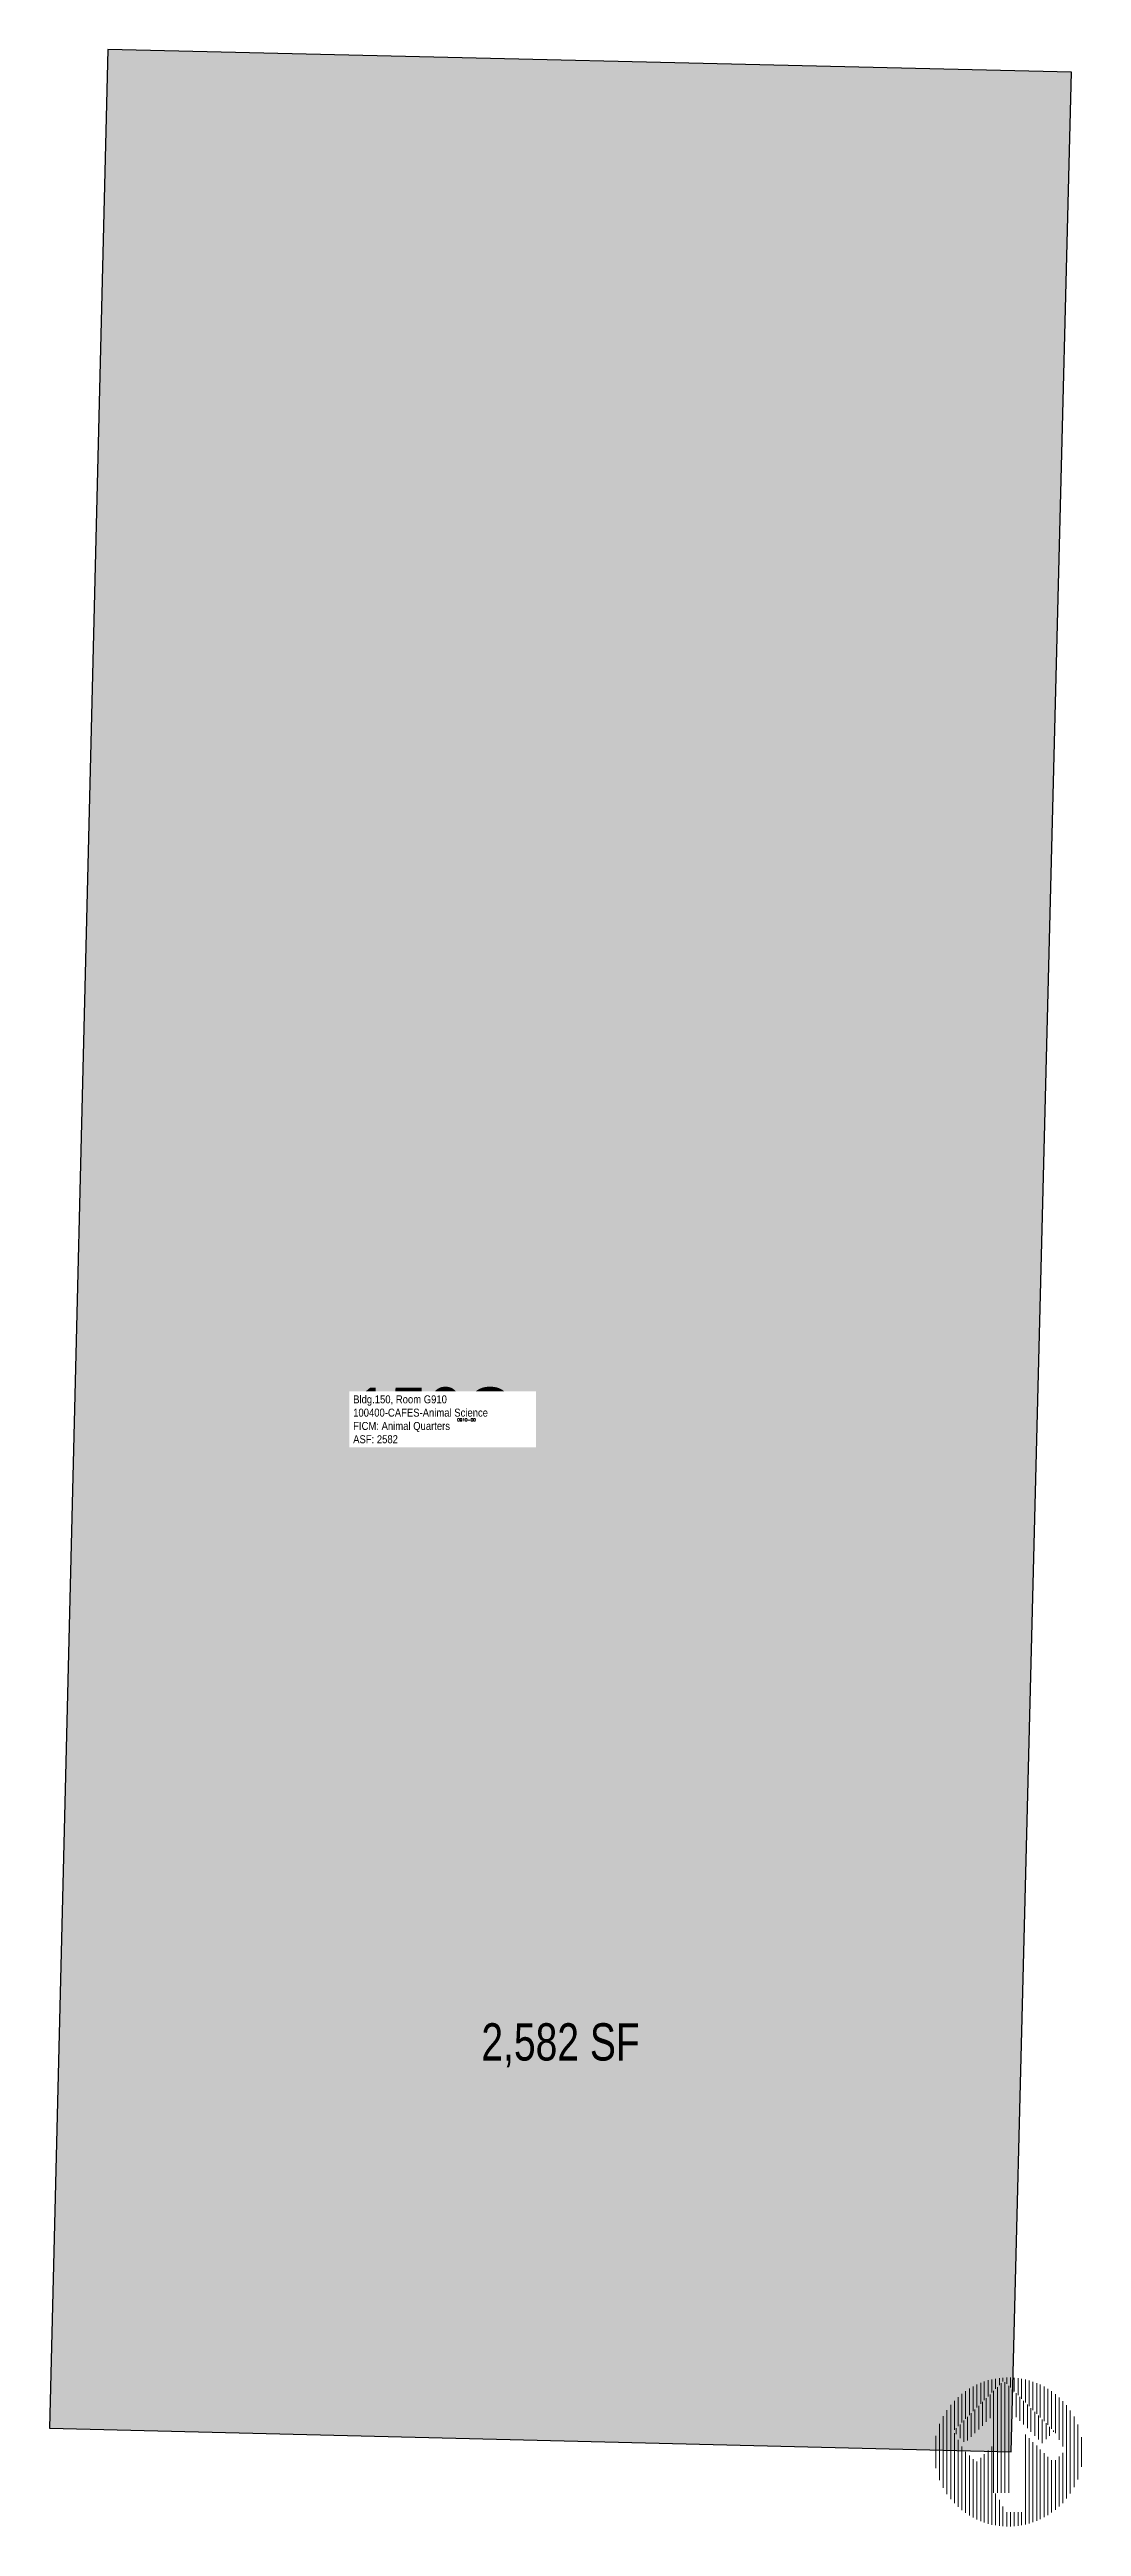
# Model space of a CAD drawing. Header units: inches. Extents: x 69149787 to 69150203, y 27721945 to 27722942.
import ezdxf
from ezdxf.enums import TextEntityAlignment as Align

# ---------------------------------------------------------------- set-up
doc = ezdxf.new("R2010")
doc.units = ezdxf.units.IN
doc.header["$MEASUREMENT"] = 0
for name, color, linetype in [('A-IDEN-RNUM', 7, 'Continuous'), ('A-IDEN-SNUM', 4, 'Continuous'), ('A-IDEN-VNUM', 4, 'Continuous'), ('A-WALL', 5, 'Continuous'), ('AREA-TEXT', 3, 'Continuous'), ('Rooms-Category-Color', 7, 'Continuous'), ('Rooms-College-Color', 7, 'Continuous'), ('Rooms-Department-Color', 7, 'Continuous'), ('Rooms-Division-Color', 7, 'Continuous'), ('Rooms-Information', 7, 'Continuous')]:
    doc.layers.add(name, color=color, linetype=linetype)
doc.styles.add('CP_AREA', font='arial.ttf', dxfattribs={"height": 15})
doc.styles.add('CP_ROOMVNUMBER', font='arial.ttf', dxfattribs={"width": 0.85, "height": 0.075})
doc.styles.add('ROOMSNUMBER', font='TXT.SHX', dxfattribs={"height": 1})

# ---------------------------------------------------------------- blocks, each defined once
blk = doc.blocks.new('North Large')
at = {"color": 42, "linetype": 'ByBlock', "lineweight": 15, "true_color": 0xe08e00}
for p, q in [((-0.022, 0.343), (-0.022, 0.375)), ((-0.003, 0.324), (-0.003, 0.375)), ((-0.285, 0.111), (-0.285, 0.258)), ((-0.266, 0.13), (-0.266, 0.276)), ((-0.248, 0.148), (-0.248, 0.293)), ((-0.229, 0.167), (-0.229, 0.307)), ((-0.21, 0.186), (-0.21, 0.319)), ((-0.191, 0.205), (-0.191, 0.33)), ((-0.172, 0.224), (-0.172, 0.339)), ((-0.153, 0.242), (-0.153, 0.348)), ((-0.144, 0.132), (-0.144, 0.252)), ((-0.135, 0.261), (-0.135, 0.355)), ((-0.125, 0.151), (-0.125, 0.271)), ((-0.116, 0.28), (-0.116, 0.361)), ((-0.106, 0.17), (-0.106, 0.289)), ((-0.097, 0.299), (-0.097, 0.365)), ((-0.088, -0.206), (-0.088, 0.308)), ((-0.078, 0.318), (-0.078, 0.369)), ((-0.069, -0.206), (-0.069, 0.327)), ((-0.059, 0.336), (-0.059, 0.372)), ((-0.05, -0.206), (-0.05, 0.346)), ((-0.041, 0.355), (-0.041, 0.374)), ((-0.031, -0.206), (-0.031, 0.352)), ((-0.012, -0.206), (-0.012, 0.333)), ((0.006, 0.195), (0.006, 0.315)), ((0.016, 0.305), (0.016, 0.374)), ((0.025, 0.176), (0.025, 0.296)), ((0.035, 0.286), (0.035, 0.372)), ((0.044, 0.157), (0.044, 0.277)), ((0.053, 0.268), (0.053, 0.369)), ((0.063, 0.138), (0.063, 0.258)), ((0.072, 0.249), (0.072, 0.365)), ((0.091, 0.23), (0.091, 0.36)), ((0.11, 0.211), (0.11, 0.354)), ((0.129, 0.192), (0.129, 0.347)), ((0.147, 0.174), (0.147, 0.339)), ((0.166, 0.155), (0.166, 0.329)), ((0.185, 0.136), (0.185, 0.318)), ((0.204, 0.117), (0.204, 0.306)), ((0.223, 0.094), (0.223, 0.291)), ((0.242, 0.061), (0.242, 0.275)), ((0.26, 0.028), (0.26, 0.256)), ((-0.36, -0.142), (-0.36, 0.141)), ((-0.342, -0.181), (-0.342, 0.181)), ((-0.323, -0.212), (-0.323, 0.211)), ((-0.304, -0.237), (-0.304, 0.237)), ((-0.257, 0.07), (-0.257, 0.139)), ((-0.238, 0.051), (-0.238, 0.158)), ((-0.219, 0.057), (-0.219, 0.177)), ((-0.201, 0.076), (-0.201, 0.195)), ((-0.182, 0.094), (-0.182, 0.214)), ((-0.163, 0.113), (-0.163, 0.233)), ((0.082, 0.12), (0.082, 0.239)), ((0.1, 0.101), (0.1, 0.221)), ((0.119, 0.082), (0.119, 0.202)), ((0.138, 0.063), (0.138, 0.183)), ((0.157, 0.045), (0.157, 0.164)), ((0.176, 0.064), (0.176, 0.145)), ((0.194, 0.082), (0.194, 0.127)), ((0.279, -0.235), (0.279, 0.235)), ((0.298, -0.209), (0.298, 0.209)), ((0.317, -0.178), (0.317, 0.178)), ((0.336, -0.138), (0.336, 0.138)), ((-0.379, -0.081), (-0.379, 0.081)), ((-0.285, -0.258), (-0.285, 0.094)), ((-0.276, 0.089), (-0.276, 0.12)), ((-0.266, -0.277), (-0.266, 0.061)), ((-0.248, -0.293), (-0.248, 0.028)), ((-0.229, -0.307), (-0.229, 0.001)), ((-0.116, -0.361), (-0.116, 0.008)), ((-0.097, -0.366), (-0.097, 0.027)), ((0.072, -0.365), (0.072, 0.088)), ((0.091, -0.36), (0.091, 0.069)), ((0.11, -0.354), (0.11, 0.05)), ((0.129, -0.347), (0.129, 0.032)), ((0.147, -0.339), (0.147, 0.013)), ((0.213, 0.101), (0.213, 0.108)), ((0.354, -0.074), (0.354, 0.074)), ((-0.21, -0.319), (-0.21, -0.018)), ((-0.191, -0.33), (-0.191, -0.037)), ((-0.172, -0.34), (-0.172, -0.048)), ((-0.153, -0.348), (-0.153, -0.03)), ((-0.135, -0.355), (-0.135, -0.011)), ((0.166, -0.329), (0.166, -0.006)), ((0.185, -0.318), (0.185, -0.025)), ((0.204, -0.304), (0.204, -0.042)), ((0.223, -0.292), (0.223, -0.042)), ((0.242, -0.275), (0.242, -0.023)), ((0.26, -0.257), (0.26, -0.004)), ((-0.078, -0.369), (-0.078, -0.209)), ((-0.059, -0.372), (-0.059, -0.241)), ((-0.041, -0.374), (-0.041, -0.274)), ((-0.022, -0.375), (-0.022, -0.303)), ((-0.003, -0.375), (-0.003, -0.303)), ((0.016, -0.374), (0.016, -0.303)), ((0.035, -0.372), (0.035, -0.303)), ((0.053, -0.369), (0.053, -0.303))]:
    blk.add_line(p, q, dxfattribs=at)

msp = doc.modelspace()

# ---------------------------------------------------------------- hatches: boundary and pattern name
at = {"layer": 'Rooms-Category-Color', "true_color": 0xfbafa2}
msp.add_hatch(color=21, dxfattribs=at).paths.add_polyline_path([(69149810.83, 27722942.38), (69149787.42, 27721984.31), (69150174.71, 27721974.7), (69150199.08, 27722933.23)])
at = {"layer": 'Rooms-College-Color', "true_color": 0xe3c5e1}
msp.add_hatch(color=254, dxfattribs=at).paths.add_polyline_path([(69149810.83, 27722942.38), (69149787.42, 27721984.31), (69150174.71, 27721974.7), (69150199.08, 27722933.23)])
at = {"layer": 'Rooms-Department-Color', "true_color": 0xe3c5e1}
msp.add_hatch(color=254, dxfattribs=at).paths.add_polyline_path([(69149810.83, 27722942.38), (69149787.42, 27721984.31), (69150174.71, 27721974.7), (69150199.08, 27722933.23)])
at = {"layer": 'Rooms-Division-Color', "true_color": 0xe3c5e1}
msp.add_hatch(color=254, dxfattribs=at).paths.add_polyline_path([(69149810.83, 27722942.38), (69149787.42, 27721984.31), (69150174.71, 27721974.7), (69150199.08, 27722933.23)])

# ---------------------------------------------------------------- linework, layer by layer
at = {"layer": 'A-WALL'}
msp.add_lwpolyline([(69149810.83, 27722942.38), (69149787.42, 27721984.31), (69150174.71, 27721974.7), (69150199.08, 27722933.23)], close=True, dxfattribs=at)

# ---------------------------------------------------------------- block references
at = {"layer": 'Defpoints', "xscale": 79.99999999999999, "yscale": 79.99999999999999, "zscale": 79.99999999999999}
msp.add_blockref('North Large', (69150174.71, 27721974.7), dxfattribs=at)

# ---------------------------------------------------------------- texts
at = {"layer": 'A-IDEN-RNUM', "style": 'ROOMSNUMBER'}
msp.add_text('0910-00', height=1.2, dxfattribs=at).set_placement((69149955.37, 27722390.44), align=Align.MIDDLE)
at = {"layer": 'A-IDEN-SNUM', "style": 'ROOMSNUMBER'}
msp.add_text('1500G91000', height=1.2, dxfattribs=at).set_placement((69149955.07, 27722392.22), align=Align.MIDDLE)
at = {"layer": 'A-IDEN-VNUM', "style": 'CP_ROOMVNUMBER', "width": 0.85}
msp.add_text('150G', height=22.5, dxfattribs=at).set_placement((69149942.39, 27722392.22), align=Align.MIDDLE)
at = {"layer": 'AREA-TEXT', "style": 'CP_AREA', "width": 0.75}
msp.add_text('2,582 SF', height=15, dxfattribs=at).set_placement((69149993.25, 27722139.88), align=Align.MIDDLE_CENTER)

# ---------------------------------------------------------------- next in the draw order: texts
at = {"layer": 'Rooms-Information', "insert": (69149909.71, 27722380.97), "char_height": 3.2143, "width": 72, "attachment_point": 7, "style": 'CP_ROOMVNUMBER', "bg_fill": 3, "box_fill_scale": 1.5, "bg_fill_color": 256, "bg_fill_true_color": 13158600, "bg_fill_transparency": 0}
msp.add_mtext('Bldg.150, Room G910^M^J100400-CAFES-Animal Science^M^JFICM: Animal Quarters^M^JASF: 2582', dxfattribs=at)

doc.saveas('drawing.dxf')
